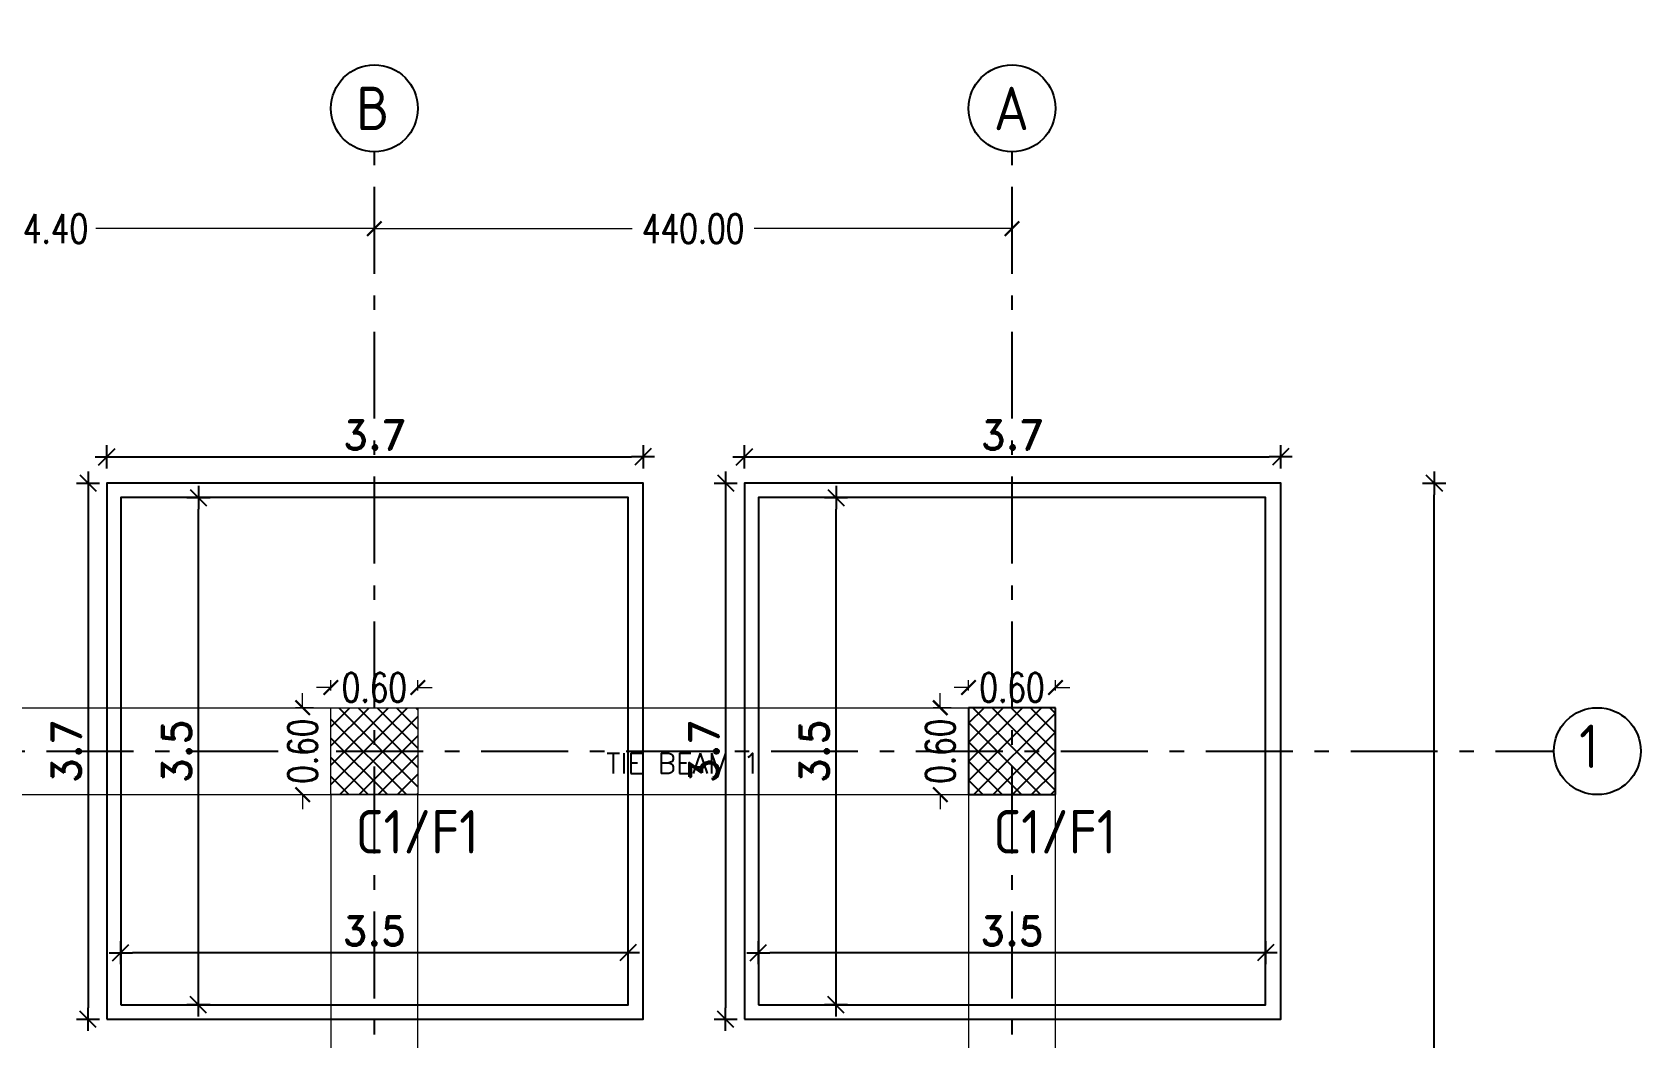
# Model space of a CAD drawing. Extents: x 166525 to 167198, y 178739 to 179747.
# Drawn here: x 167080.69 to 167091.79, y 179423.43 to 179430.37 of the extents above; entities that cross this region are included whole.
import ezdxf

# ---------------------------------------------------------------- set-up
doc = ezdxf.new("R2010")
doc.units = 0
doc.header["$MEASUREMENT"] = 0
doc.linetypes.add('ACAD_ISO10W100', pattern=[18, 12, -3, 0, -3])
doc.linetypes.add('AUSGEZOGEN', pattern=[0])
doc.layers.get('0').update_dxf_attribs({"linetype": 'CONTINUOUS'})
doc.layers.get('DEFPOINTS').update_dxf_attribs({"linetype": 'CONTINUOUS'})
for name, color, linetype in [('axis', 8, 'ACAD_ISO10W100'), ('BEAM-DIM', 4, 'CONTINUOUS'), ('blinding', 1, 'CONTINUOUS'), ('EBENE0', 7, 'AUSGEZOGEN'), ('found', 6, 'CONTINUOUS'), ('HATSH', 252, 'CONTINUOUS'), ('outdim', 42, 'CONTINUOUS')]:
    doc.layers.add(name, color=color, linetype=linetype)
doc.layers.add('BEAM', color=6, linetype='CONTINUOUS', lineweight=13)
doc.styles.add('DIM', font='simplex.shx', dxfattribs={"width": 0.75})
doc.styles.add('ISO8', font='iso8')
doc.styles.add('ROMAND10', font='ROMAND.shx', dxfattribs={"height": 0.2})
doc.styles.add('ROMANS', font='romans.shx')
doc.dimstyles.new('1-100-layout', dxfattribs={"dimtxt": 0.2, "dimasz": 0.08, "dimexe": 0.18, "dimexo": 0.0625, "dimgap": 0.05, "dimtad": 1, "dimzin": 12, "dimdsep": 46, "dimtxsty": 'ROMAND10', "dimblk": '2', "dimcen": 0, "dimdle": 0.15, "dimse1": 1, "dimse2": 1, "dimclrd": 256, "dimclre": 9, "dimclrt": 1, "dimazin": 0, "dimtfac": 1, "dimtix": 1, "dimtofl": 0, "dimtmove": 2, "dimatfit": 0, "dimldrblk": '2', "dimfxl": 1, "dimtolj": 1, "dimtzin": 0, "dimlwd": -1, "dimlwe": -1, "dimarcsym": 0})
doc.dimstyles.new('MUTASIM', dxfattribs={"dimscale": 0.9995, "dimtxt": 0.2, "dimasz": 0.1, "dimexe": 0.05, "dimexo": 0.12, "dimgap": 0.05, "dimtad": 0, "dimzin": 0, "dimdsep": 46, "dimtxsty": 'DIM', "dimblk": 'ARCHTICK', "dimcen": 0.09, "dimclrd": 35, "dimclre": 33, "dimclrt": 256, "dimazin": 0, "dimtfac": 1, "dimtofl": 0, "dimtmove": 1, "dimatfit": 3, "dimfxl": 0.18, "dimtolj": 1, "dimtzin": 0, "dimlwd": 13, "dimlwe": 9, "dimarcsym": 0})
pattern_1 = [(45, (161161.31206, 180503.43412), (-0.0662912607, 0.0662912607), []), (135, (161161.31206, 180503.43412), (-0.0662912607, -0.0662912607), [])]

# ---------------------------------------------------------------- blocks, each defined once
blk = doc.blocks.new('_ARCHTICK')
at = {"color": 0, "linetype": 'ByBlock', "const_width": 0.15}
blk.add_lwpolyline([(-0.5, -0.5), (0.5, 0.5)], dxfattribs=at)
blk = doc.blocks.new('*D1562')
at = {"layer": 'BEAM', "color": 35, "lineweight": 13, "transparency": 16777216}
for p, q in [((167082.752, 179425.849), (167082.652, 179425.849)), ((167083.352, 179425.849), (167083.452, 179425.849))]:
    blk.add_line(p, q, dxfattribs=at)
at = {"layer": 'BEAM', "color": 33, "lineweight": 9, "transparency": 16777216}
for p, q in [((167082.752, 179425.829), (167082.752, 179425.899)), ((167083.352, 179425.829), (167083.352, 179425.899))]:
    blk.add_line(p, q, dxfattribs=at)
at = {"layer": 'DEFPOINTS', "color": 0, "transparency": 16777216}
for p in [(167083.352, 179425.849), (167082.752, 179425.709), (167083.352, 179425.709)]:
    blk.add_point(p, dxfattribs=at)
at = {"layer": 'BEAM', "color": 35, "lineweight": 13, "transparency": 16777216, "xscale": 0.09995000000000001, "yscale": 0.09995000000000001, "zscale": 0.09995000000000001}
blk.add_blockref('_ARCHTICK', (167082.752, 179425.849), dxfattribs=at)
at = {"layer": 'BEAM', "color": 35, "lineweight": 13, "transparency": 16777216, "xscale": 0.09995000000000001, "yscale": 0.09995000000000001, "zscale": 0.09995000000000001, "rotation": 180}
blk.add_blockref('_ARCHTICK', (167083.352, 179425.849), dxfattribs=at)
at = {"layer": 'BEAM', "transparency": 16777216, "insert": (167083.052, 179425.849), "char_height": 0.1999, "attachment_point": 5, "style": 'DIM'}
blk.add_mtext('\\A1;0.60', dxfattribs=at)
blk = doc.blocks.new('*D1563')
at = {"layer": 'BEAM', "color": 35, "lineweight": 13, "transparency": 16777216}
for p, q in [((167082.557, 179425.709), (167082.557, 179425.809)), ((167082.557, 179425.109), (167082.557, 179425.009))]:
    blk.add_line(p, q, dxfattribs=at)
at = {"layer": 'BEAM', "color": 33, "lineweight": 9, "transparency": 16777216}
for p, q in [((167082.632, 179425.709), (167082.507, 179425.709)), ((167082.632, 179425.109), (167082.507, 179425.109))]:
    blk.add_line(p, q, dxfattribs=at)
at = {"layer": 'DEFPOINTS', "color": 0, "transparency": 16777216}
for p in [(167082.557, 179425.709), (167082.752, 179425.709), (167082.752, 179425.109)]:
    blk.add_point(p, dxfattribs=at)
at = {"layer": 'BEAM', "color": 35, "lineweight": 13, "transparency": 16777216, "xscale": 0.09995000000000001, "yscale": 0.09995000000000001, "zscale": 0.09995000000000001}
for p, rotation in [((167082.557, 179425.709), 270), ((167082.557, 179425.109), 90)]:
    blk.add_blockref('_ARCHTICK', p, dxfattribs=dict(at, rotation=rotation))
at = {"layer": 'BEAM', "transparency": 16777216, "insert": (167082.557, 179425.409), "char_height": 0.1999, "attachment_point": 5, "rotation": 90, "style": 'DIM'}
blk.add_mtext('\\A1;0.60', dxfattribs=at)
blk = doc.blocks.new('*D1564')
at = {"layer": 'BEAM', "color": 35, "lineweight": 13, "transparency": 16777216}
for p, q in [((167087.152, 179425.849), (167087.052, 179425.849)), ((167087.752, 179425.849), (167087.852, 179425.849))]:
    blk.add_line(p, q, dxfattribs=at)
at = {"layer": 'BEAM', "color": 33, "lineweight": 9, "transparency": 16777216}
for p, q in [((167087.152, 179425.829), (167087.152, 179425.899)), ((167087.752, 179425.829), (167087.752, 179425.899))]:
    blk.add_line(p, q, dxfattribs=at)
at = {"layer": 'DEFPOINTS', "color": 0, "transparency": 16777216}
for p in [(167087.752, 179425.849), (167087.152, 179425.709), (167087.752, 179425.709)]:
    blk.add_point(p, dxfattribs=at)
at = {"layer": 'BEAM', "color": 35, "lineweight": 13, "transparency": 16777216, "xscale": 0.09995000000000001, "yscale": 0.09995000000000001, "zscale": 0.09995000000000001}
blk.add_blockref('_ARCHTICK', (167087.152, 179425.849), dxfattribs=at)
at = {"layer": 'BEAM', "color": 35, "lineweight": 13, "transparency": 16777216, "xscale": 0.09995000000000001, "yscale": 0.09995000000000001, "zscale": 0.09995000000000001, "rotation": 180}
blk.add_blockref('_ARCHTICK', (167087.752, 179425.849), dxfattribs=at)
at = {"layer": 'BEAM', "transparency": 16777216, "insert": (167087.452, 179425.849), "char_height": 0.1999, "attachment_point": 5, "style": 'DIM'}
blk.add_mtext('\\A1;0.60', dxfattribs=at)
blk = doc.blocks.new('*D1565')
at = {"layer": 'BEAM', "color": 35, "lineweight": 13, "transparency": 16777216}
for p, q in [((167086.957, 179425.709), (167086.957, 179425.809)), ((167086.957, 179425.109), (167086.957, 179425.009))]:
    blk.add_line(p, q, dxfattribs=at)
at = {"layer": 'BEAM', "color": 33, "lineweight": 9, "transparency": 16777216}
for p, q in [((167087.032, 179425.709), (167086.907, 179425.709)), ((167087.032, 179425.109), (167086.907, 179425.109))]:
    blk.add_line(p, q, dxfattribs=at)
at = {"layer": 'DEFPOINTS', "color": 0, "transparency": 16777216}
for p in [(167086.957, 179425.709), (167087.152, 179425.709), (167087.152, 179425.109)]:
    blk.add_point(p, dxfattribs=at)
at = {"layer": 'BEAM', "color": 35, "lineweight": 13, "transparency": 16777216, "xscale": 0.09995000000000001, "yscale": 0.09995000000000001, "zscale": 0.09995000000000001}
for p, rotation in [((167086.957, 179425.709), 270), ((167086.957, 179425.109), 90)]:
    blk.add_blockref('_ARCHTICK', p, dxfattribs=dict(at, rotation=rotation))
at = {"layer": 'BEAM', "transparency": 16777216, "insert": (167086.957, 179425.409), "char_height": 0.1999, "attachment_point": 5, "rotation": 90, "style": 'DIM'}
blk.add_mtext('\\A1;0.60', dxfattribs=at)
blk = doc.blocks.new('*D1578')
at = {"layer": 'BEAM', "color": 33, "lineweight": 9, "transparency": 16777216}
for p, q in [((167078.652, 179429.135), (167078.652, 179429.065)), ((167083.052, 179429.135), (167083.052, 179429.065))]:
    blk.add_line(p, q, dxfattribs=at)
at = {"layer": 'BEAM', "color": 35, "lineweight": 13, "transparency": 16777216}
for p, q in [((167078.652, 179429.015), (167080.574, 179429.015)), ((167083.052, 179429.015), (167081.131, 179429.015))]:
    blk.add_line(p, q, dxfattribs=at)
at = {"layer": 'DEFPOINTS', "color": 0, "transparency": 16777216}
for p in [(167078.652, 179429.015), (167083.052, 179429.015), (167083.052, 179429.015)]:
    blk.add_point(p, dxfattribs=at)
at = {"layer": 'BEAM', "color": 35, "lineweight": 13, "transparency": 16777216, "xscale": 0.09995000000000001, "yscale": 0.09995000000000001, "zscale": 0.09995000000000001, "rotation": 180}
blk.add_blockref('_ARCHTICK', (167078.652, 179429.015), dxfattribs=at)
at = {"layer": 'BEAM', "color": 35, "lineweight": 13, "transparency": 16777216, "xscale": 0.09995000000000001, "yscale": 0.09995000000000001, "zscale": 0.09995000000000001}
blk.add_blockref('_ARCHTICK', (167083.052, 179429.015), dxfattribs=at)
at = {"layer": 'BEAM', "transparency": 16777216, "insert": (167080.852, 179429.015), "char_height": 0.1999, "attachment_point": 5, "style": 'DIM'}
blk.add_mtext('\\A1;4.40', dxfattribs=at)
blk = doc.blocks.new('*D1579')
at = {"layer": 'BEAM', "color": 33, "lineweight": 9, "transparency": 16777216}
for p, q in [((167083.052, 179429.135), (167083.052, 179429.065)), ((167087.452, 179429.135), (167087.452, 179429.065))]:
    blk.add_line(p, q, dxfattribs=at)
at = {"layer": 'BEAM', "color": 35, "lineweight": 13, "transparency": 16777216}
for p, q in [((167083.052, 179429.015), (167084.831, 179429.015)), ((167087.452, 179429.015), (167085.674, 179429.015))]:
    blk.add_line(p, q, dxfattribs=at)
at = {"layer": 'DEFPOINTS', "color": 0, "transparency": 16777216}
for p in [(167083.052, 179429.015), (167087.452, 179429.015), (167087.452, 179429.015)]:
    blk.add_point(p, dxfattribs=at)
at = {"layer": 'BEAM', "color": 35, "lineweight": 13, "transparency": 16777216, "xscale": 0.09995000000000001, "yscale": 0.09995000000000001, "zscale": 0.09995000000000001, "rotation": 180}
blk.add_blockref('_ARCHTICK', (167083.052, 179429.015), dxfattribs=at)
at = {"layer": 'BEAM', "color": 35, "lineweight": 13, "transparency": 16777216, "xscale": 0.09995000000000001, "yscale": 0.09995000000000001, "zscale": 0.09995000000000001}
blk.add_blockref('_ARCHTICK', (167087.452, 179429.015), dxfattribs=at)
at = {"layer": 'BEAM', "transparency": 16777216, "insert": (167085.252, 179429.015), "char_height": 0.1999, "attachment_point": 5, "style": 'DIM'}
blk.add_mtext('\\A1;440.00', dxfattribs=at)
blk = doc.blocks.new('2')
for p, q in [((1, 0), (-1, 0)), ((0.71, 0.71), (-0.71, -0.71)), ((0, 1), (0, -1))]:
    blk.add_line(p, q)
blk = doc.blocks.new('*D1734')
at = {"layer": 'DEFPOINTS', "color": 0, "transparency": 16777216}
for p in [(167081.302, 179424.019), (167081.302, 179424.019), (167084.802, 179424.019)]:
    blk.add_point(p, dxfattribs=at)
at = {"layer": 'outdim', "transparency": 16777216}
blk.add_line((167084.722, 179424.019), (167081.382, 179424.019), dxfattribs=at)
at = {"layer": 'outdim', "transparency": 16777216, "xscale": 0.08, "yscale": 0.08, "zscale": 0.08, "rotation": 180}
blk.add_blockref('2', (167081.302, 179424.019), dxfattribs=at)
at = {"layer": 'outdim', "transparency": 16777216, "xscale": 0.08, "yscale": 0.08, "zscale": 0.08}
blk.add_blockref('2', (167084.802, 179424.019), dxfattribs=at)
at = {"layer": 'outdim', "color": 1, "transparency": 16777216, "insert": (167083.052, 179424.169), "char_height": 0.2, "attachment_point": 5, "style": 'ROMAND10'}
blk.add_mtext('\\A1;3.5', dxfattribs=at)
blk = doc.blocks.new('*D1735')
at = {"layer": 'DEFPOINTS', "color": 0, "transparency": 16777216}
for p in [(167081.785, 179427.159), (167081.838, 179427.159), (167081.785, 179423.659)]:
    blk.add_point(p, dxfattribs=at)
at = {"layer": 'outdim', "transparency": 16777216}
blk.add_line((167081.838, 179423.739), (167081.838, 179427.079), dxfattribs=at)
at = {"layer": 'outdim', "transparency": 16777216, "xscale": 0.08, "yscale": 0.08, "zscale": 0.08}
for p, rotation in [((167081.838, 179427.159), 90), ((167081.838, 179423.659), 270)]:
    blk.add_blockref('2', p, dxfattribs=dict(at, rotation=rotation))
at = {"layer": 'outdim', "color": 1, "transparency": 16777216, "insert": (167081.688, 179425.409), "char_height": 0.2, "attachment_point": 5, "rotation": 90, "style": 'ROMAND10'}
blk.add_mtext('\\A1;3.5', dxfattribs=at)
blk = doc.blocks.new('*D1736')
at = {"layer": 'DEFPOINTS', "color": 0, "transparency": 16777216}
for p in [(167081.206, 179427.259), (167081.076, 179423.559), (167081.206, 179423.559)]:
    blk.add_point(p, dxfattribs=at)
at = {"layer": 'outdim', "transparency": 16777216}
blk.add_line((167081.076, 179427.179), (167081.076, 179423.639), dxfattribs=at)
at = {"layer": 'outdim', "transparency": 16777216, "xscale": 0.08, "yscale": 0.08, "zscale": 0.08}
for p, rotation in [((167081.076, 179427.259), 90), ((167081.076, 179423.559), 270)]:
    blk.add_blockref('2', p, dxfattribs=dict(at, rotation=rotation))
at = {"layer": 'outdim', "color": 1, "transparency": 16777216, "insert": (167080.926, 179425.409), "char_height": 0.2, "attachment_point": 5, "rotation": 90, "style": 'ROMAND10'}
blk.add_mtext('\\A1;3.7', dxfattribs=at)
blk = doc.blocks.new('*D1737')
at = {"layer": 'DEFPOINTS', "color": 0, "transparency": 16777216}
for p in [(167084.906, 179427.44), (167081.206, 179423.559), (167084.906, 179423.559)]:
    blk.add_point(p, dxfattribs=at)
at = {"layer": 'outdim', "transparency": 16777216}
blk.add_line((167081.286, 179427.44), (167084.826, 179427.44), dxfattribs=at)
at = {"layer": 'outdim', "transparency": 16777216, "xscale": 0.08, "yscale": 0.08, "zscale": 0.08, "rotation": 180}
blk.add_blockref('2', (167081.206, 179427.44), dxfattribs=at)
at = {"layer": 'outdim', "transparency": 16777216, "xscale": 0.08, "yscale": 0.08, "zscale": 0.08}
blk.add_blockref('2', (167084.906, 179427.44), dxfattribs=at)
at = {"layer": 'outdim', "color": 1, "transparency": 16777216, "insert": (167083.056, 179427.59), "char_height": 0.2, "attachment_point": 5, "style": 'ROMAND10'}
blk.add_mtext('\\A1;3.7', dxfattribs=at)
blk = doc.blocks.new('*D1738')
at = {"layer": 'DEFPOINTS', "color": 0, "transparency": 16777216}
for p in [(167085.702, 179424.019), (167085.702, 179424.019), (167089.202, 179424.019)]:
    blk.add_point(p, dxfattribs=at)
at = {"layer": 'outdim', "transparency": 16777216}
blk.add_line((167089.122, 179424.019), (167085.782, 179424.019), dxfattribs=at)
at = {"layer": 'outdim', "transparency": 16777216, "xscale": 0.08, "yscale": 0.08, "zscale": 0.08, "rotation": 180}
blk.add_blockref('2', (167085.702, 179424.019), dxfattribs=at)
at = {"layer": 'outdim', "transparency": 16777216, "xscale": 0.08, "yscale": 0.08, "zscale": 0.08}
blk.add_blockref('2', (167089.202, 179424.019), dxfattribs=at)
at = {"layer": 'outdim', "color": 1, "transparency": 16777216, "insert": (167087.452, 179424.169), "char_height": 0.2, "attachment_point": 5, "style": 'ROMAND10'}
blk.add_mtext('\\A1;3.5', dxfattribs=at)
blk = doc.blocks.new('*D1739')
at = {"layer": 'DEFPOINTS', "color": 0, "transparency": 16777216}
for p in [(167086.185, 179427.159), (167086.238, 179427.159), (167086.185, 179423.659)]:
    blk.add_point(p, dxfattribs=at)
at = {"layer": 'outdim', "transparency": 16777216}
blk.add_line((167086.238, 179423.739), (167086.238, 179427.079), dxfattribs=at)
at = {"layer": 'outdim', "transparency": 16777216, "xscale": 0.08, "yscale": 0.08, "zscale": 0.08}
for p, rotation in [((167086.238, 179427.159), 90), ((167086.238, 179423.659), 270)]:
    blk.add_blockref('2', p, dxfattribs=dict(at, rotation=rotation))
at = {"layer": 'outdim', "color": 1, "transparency": 16777216, "insert": (167086.088, 179425.409), "char_height": 0.2, "attachment_point": 5, "rotation": 90, "style": 'ROMAND10'}
blk.add_mtext('\\A1;3.5', dxfattribs=at)
blk = doc.blocks.new('*D1740')
at = {"layer": 'DEFPOINTS', "color": 0, "transparency": 16777216}
for p in [(167085.606, 179427.259), (167085.476, 179423.559), (167085.606, 179423.559)]:
    blk.add_point(p, dxfattribs=at)
at = {"layer": 'outdim', "transparency": 16777216}
blk.add_line((167085.476, 179427.179), (167085.476, 179423.639), dxfattribs=at)
at = {"layer": 'outdim', "transparency": 16777216, "xscale": 0.08, "yscale": 0.08, "zscale": 0.08}
for p, rotation in [((167085.476, 179427.259), 90), ((167085.476, 179423.559), 270)]:
    blk.add_blockref('2', p, dxfattribs=dict(at, rotation=rotation))
at = {"layer": 'outdim', "color": 1, "transparency": 16777216, "insert": (167085.326, 179425.409), "char_height": 0.2, "attachment_point": 5, "rotation": 90, "style": 'ROMAND10'}
blk.add_mtext('\\A1;3.7', dxfattribs=at)
blk = doc.blocks.new('*D1741')
at = {"layer": 'DEFPOINTS', "color": 0, "transparency": 16777216}
for p in [(167089.306, 179427.44), (167085.606, 179423.559), (167089.306, 179423.559)]:
    blk.add_point(p, dxfattribs=at)
at = {"layer": 'outdim', "transparency": 16777216}
blk.add_line((167085.686, 179427.44), (167089.226, 179427.44), dxfattribs=at)
at = {"layer": 'outdim', "transparency": 16777216, "xscale": 0.08, "yscale": 0.08, "zscale": 0.08, "rotation": 180}
blk.add_blockref('2', (167085.606, 179427.44), dxfattribs=at)
at = {"layer": 'outdim', "transparency": 16777216, "xscale": 0.08, "yscale": 0.08, "zscale": 0.08}
blk.add_blockref('2', (167089.306, 179427.44), dxfattribs=at)
at = {"layer": 'outdim', "color": 1, "transparency": 16777216, "insert": (167087.456, 179427.59), "char_height": 0.2, "attachment_point": 5, "style": 'ROMAND10'}
blk.add_mtext('\\A1;3.7', dxfattribs=at)
blk = doc.blocks.new('*D1407')
at = {"transparency": 16777216}
blk.add_line((167076.886, 179430.675), (167089.226, 179430.675), dxfattribs=at)
at = {"layer": 'DEFPOINTS', "color": 0, "linetype": 'Continuous', "transparency": 16777216}
for p in [(167089.306, 179430.675), (167076.806, 179427.259), (167089.306, 179427.259)]:
    blk.add_point(p, dxfattribs=at)
at = {"linetype": 'Continuous', "transparency": 16777216, "xscale": 0.08, "yscale": 0.08, "zscale": 0.08, "rotation": 180}
blk.add_blockref('2', (167076.806, 179430.675), dxfattribs=at)
at = {"linetype": 'Continuous', "transparency": 16777216, "xscale": 0.08, "yscale": 0.08, "zscale": 0.08}
blk.add_blockref('2', (167089.306, 179430.675), dxfattribs=at)
at = {"color": 1, "linetype": 'Continuous', "transparency": 16777216, "insert": (167083.056, 179430.825), "char_height": 0.2, "attachment_point": 5, "style": 'ROMAND10'}
blk.add_mtext('\\A1;12.5', dxfattribs=at)
blk = doc.blocks.new('*D1409')
at = {"transparency": 16777216}
blk.add_line((167090.365, 179414.839), (167090.365, 179427.179), dxfattribs=at)
at = {"layer": 'DEFPOINTS', "color": 0, "linetype": 'Continuous', "transparency": 16777216}
for p in [(167089.306, 179427.259), (167090.365, 179427.259), (167089.306, 179414.759)]:
    blk.add_point(p, dxfattribs=at)
at = {"linetype": 'Continuous', "transparency": 16777216, "xscale": 0.08, "yscale": 0.08, "zscale": 0.08}
for p, rotation in [((167090.365, 179427.259), 90), ((167090.365, 179414.759), 270)]:
    blk.add_blockref('2', p, dxfattribs=dict(at, rotation=rotation))
at = {"color": 1, "linetype": 'Continuous', "transparency": 16777216, "insert": (167090.215, 179421.009), "char_height": 0.2, "attachment_point": 5, "rotation": 90, "style": 'ROMAND10'}
blk.add_mtext('\\A1;12.5', dxfattribs=at)

msp = doc.modelspace()

# ---------------------------------------------------------------- hatches: boundary and pattern name
at = {"layer": 'HATSH'}
h = msp.add_hatch(dxfattribs=at)
h.set_pattern_fill('ANSI37', color=256, scale=0.75, style=0)
h.set_pattern_definition(pattern_1)
h.paths.add_polyline_path([(167083.35232, 179425.1093), (167083.35232, 179425.7093), (167082.75232, 179425.7093), (167082.75232, 179425.1093)])
h = msp.add_hatch(dxfattribs=at)
h.set_pattern_fill('ANSI37', color=256, scale=0.75, style=0)
h.set_pattern_definition(pattern_1)
h.paths.add_polyline_path([(167087.75232, 179425.1093), (167087.75232, 179425.7093), (167087.15232, 179425.7093), (167087.15232, 179425.1093)])

# ---------------------------------------------------------------- linework, layer by layer
at = {"layer": 'axis', "ltscale": 0.05}
for p, q in [((167083.05232, 179413.7035), (167083.05232, 179429.54426)), ((167087.45232, 179413.7035), (167087.45232, 179429.54426)), ((167074.78927, 179425.4093), (167091.1914, 179425.4093))]:
    msp.add_line(p, q, dxfattribs=at)
at = {"layer": 'BEAM', "color": 4}
for p, q in [((167078.95232, 179425.7093), (167087.15232, 179425.7093)), ((167078.95232, 179425.1093), (167087.15232, 179425.1093)), ((167082.75232, 179425.1093), (167082.75232, 179416.9093)), ((167083.35232, 179416.9093), (167083.35232, 179425.1093)), ((167087.15232, 179425.1093), (167087.15232, 179416.9093)), ((167087.75232, 179416.9093), (167087.75232, 179425.1093))]:
    msp.add_line(p, q, dxfattribs=at)
at = {"layer": 'BEAM'}
for points in [[(167082.75232, 179425.7093), (167083.35232, 179425.7093), (167083.35232, 179425.1093), (167082.75232, 179425.1093)], [(167087.15232, 179425.7093), (167087.75232, 179425.7093), (167087.75232, 179425.1093), (167087.15232, 179425.1093)]]:
    msp.add_lwpolyline(points, close=True, dxfattribs=at)
at = {"layer": 'blinding'}
for points in [[(167081.20622, 179423.5593), (167084.90622, 179423.5593), (167084.90622, 179427.2593), (167081.20622, 179427.2593)], [(167085.60622, 179423.5593), (167089.30622, 179423.5593), (167089.30622, 179427.2593), (167085.60622, 179427.2593)]]:
    msp.add_lwpolyline(points, close=True, dxfattribs=at)
at = {"layer": 'EBENE0', "color": 3, "linetype": 'AUSGEZOGEN'}
for p, q in [((167087.75232, 179425.7093), (167087.15232, 179425.7093)), ((167087.15232, 179425.7093), (167087.15232, 179425.1093)), ((167087.75232, 179425.1093), (167087.75232, 179425.7093)), ((167087.15232, 179425.1093), (167087.75232, 179425.1093))]:
    msp.add_line(p, q, dxfattribs=at)
at = {"layer": 'found'}
for points in [[(167081.30232, 179423.6593), (167084.80232, 179423.6593), (167084.80232, 179427.1593), (167081.30232, 179427.1593)], [(167085.70232, 179423.6593), (167089.20232, 179423.6593), (167089.20232, 179427.1593), (167085.70232, 179427.1593)]]:
    msp.add_lwpolyline(points, close=True, dxfattribs=at)
at = {"layer": 'HATSH'}
for centre in [(167083.05232, 179429.84426), (167087.45232, 179429.84426), (167091.4914, 179425.4093)]:
    msp.add_circle(centre, 0.3, dxfattribs=at)

# ---------------------------------------------------------------- texts
at = {"layer": 'BEAM-DIM', "style": 'ROMANS'}
msp.add_text('TIE BEAM 1', height=0.14, dxfattribs=at).set_placement((167084.65296, 179425.25477))
at = {"layer": 'EBENE0', "color": 3, "style": 'ISO8'}
for s, p in [('B', (167082.92699, 179429.69391)), ('A', (167087.32699, 179429.69391)), ('1', (167091.36607, 179425.29277)), ('C1/F1', (167082.92203, 179424.70321)), ('C1/F1', (167087.32203, 179424.70321))]:
    msp.add_text(s, height=0.3, dxfattribs=at).set_placement(p)

# ---------------------------------------------------------------- dimensions: what is measured, and where the dimension line sits
at = {"color": 2, "linetype": 'Continuous'}
dim = msp.add_aligned_dim(p1=(167076.80622, 179427.2593), p2=(167089.30622, 179427.2593), distance=3.41588, dimstyle='1-100-layout', override={"dimfxl": 0.18, "dimfxlon": 1}, dxfattribs=at)
dim.commit()
dim.dimension.update_dxf_attribs({"geometry": '*D1407', "text_midpoint": (167083.05622, 179430.82519)})
dim = msp.add_linear_dim(base=(167090.36522, 179427.2593), p1=(167089.30622, 179414.7593), p2=(167089.30622, 179427.2593), angle=90, dimstyle='1-100-layout', override={"dimfxl": 0.18, "dimfxlon": 1}, dxfattribs=at)
dim.commit()
dim.dimension.update_dxf_attribs({"geometry": '*D1409', "text_midpoint": (167090.21522, 179421.0093)})
at = {"layer": 'BEAM'}
for base, p1, p2, picture, middle in [((167083.05232, 179429.01532), (167078.65232, 179429.01532), (167083.05232, 179429.01532), '*D1578', (167080.85232, 179429.01532)), ((167083.35232, 179425.84924), (167082.75232, 179425.7093), (167083.35232, 179425.7093), '*D1562', (167083.05232, 179425.84924)), ((167087.75232, 179425.84924), (167087.15232, 179425.7093), (167087.75232, 179425.7093), '*D1564', (167087.45232, 179425.84924))]:
    dim = msp.add_linear_dim(base=base, p1=p1, p2=p2, dimstyle='MUTASIM', dxfattribs=at)
    dim.commit()
    dim.dimension.update_dxf_attribs({"geometry": picture, "text_midpoint": middle})
dim = msp.add_linear_dim(base=(167087.45232, 179429.01532), p1=(167083.05232, 179429.01532), p2=(167087.45232, 179429.01532), dimstyle='MUTASIM', override={"dimlfac": 100}, dxfattribs=at)
dim.commit()
dim.dimension.update_dxf_attribs({"geometry": '*D1579', "text_midpoint": (167085.25232, 179429.01532)})
for base, p1, p2, picture, middle in [((167082.55741, 179425.7093), (167082.75232, 179425.1093), (167082.75232, 179425.7093), '*D1563', (167082.55741, 179425.4093)), ((167086.95741, 179425.7093), (167087.15232, 179425.1093), (167087.15232, 179425.7093), '*D1565', (167086.95741, 179425.4093))]:
    dim = msp.add_linear_dim(base=base, p1=p1, p2=p2, angle=90, dimstyle='MUTASIM', dxfattribs=at)
    dim.commit()
    dim.dimension.update_dxf_attribs({"geometry": picture, "text_midpoint": middle})
at = {"layer": 'outdim'}
for base, p1, p2, picture, middle in [((167084.90622, 179427.43987), (167081.20622, 179423.5593), (167084.90622, 179423.5593), '*D1737', (167083.05622, 179427.58987)), ((167089.30622, 179427.43987), (167085.60622, 179423.5593), (167089.30622, 179423.5593), '*D1741', (167087.45622, 179427.58987)), ((167081.30232, 179424.01919), (167084.80232, 179424.01919), (167081.30232, 179424.01919), '*D1734', (167083.05232, 179424.16919)), ((167085.70232, 179424.01919), (167089.20232, 179424.01919), (167085.70232, 179424.01919), '*D1738', (167087.45232, 179424.16919))]:
    dim = msp.add_linear_dim(base=base, p1=p1, p2=p2, dimstyle='1-100-layout', override={"dimfxl": 0}, dxfattribs=at)
    dim.commit()
    dim.dimension.update_dxf_attribs({"geometry": picture, "text_midpoint": middle})
for base, p1, p2, override, picture, middle in [((167081.07647, 179423.5593), (167081.20622, 179427.2593), (167081.20622, 179423.5593), {"dimfxl": 0}, '*D1736', (167080.92647, 179425.4093)), ((167085.47647, 179423.5593), (167085.60622, 179427.2593), (167085.60622, 179423.5593), {"dimfxl": 0}, '*D1740', (167085.32647, 179425.4093)), ((167081.83767, 179427.1593), (167081.78531, 179423.6593), (167081.78531, 179427.1593), {"dimdec": 2, "dimfxl": 0}, '*D1735', (167081.68767, 179425.4093)), ((167086.23767, 179427.1593), (167086.18531, 179423.6593), (167086.18531, 179427.1593), {"dimdec": 2, "dimfxl": 0}, '*D1739', (167086.08767, 179425.4093))]:
    dim = msp.add_linear_dim(base=base, p1=p1, p2=p2, angle=90, dimstyle='1-100-layout', override=override, dxfattribs=at)
    dim.commit()
    dim.dimension.update_dxf_attribs({"geometry": picture, "text_midpoint": middle})

doc.saveas('drawing.dxf')
